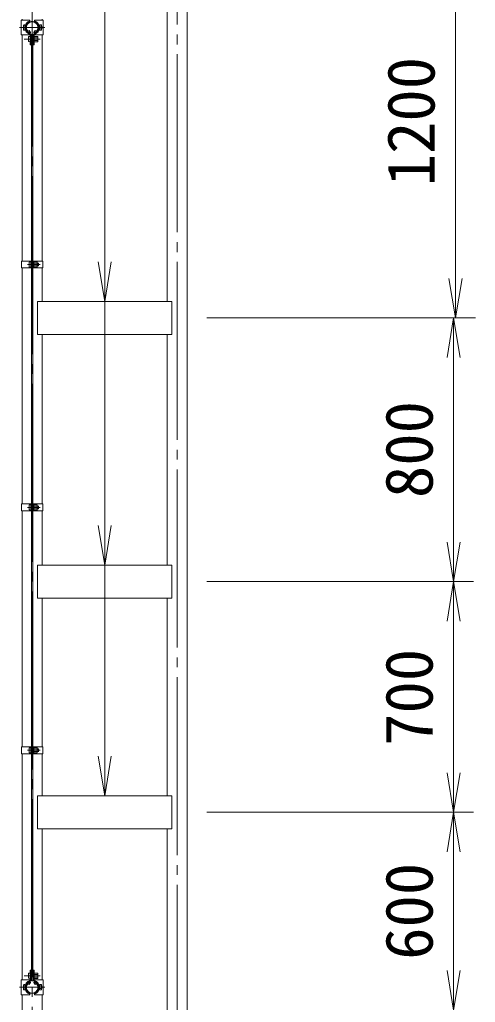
# Model space of a CAD drawing. Units: millimetres, scale not verified. Extents: x -12600 to 12600, y -8910 to 8910.
# Drawn here: x -4010 to -2627, y -3963 to -982 of the extents above; entities that cross this region are included whole.
import ezdxf
from ezdxf.enums import TextEntityAlignment as Align

# ---------------------------------------------------------------- set-up
doc = ezdxf.new("R2010")
doc.units = ezdxf.units.MM
doc.header["$LTSCALE"] = 30
doc.linetypes.add('LONG_CHAIN', pattern=[21, 18, -1, 1, -1])
for name, color, linetype, lineweight in [('0-3_D-STR1', 1, 'Continuous', 9), ('0-6_D-BMK', 2, 'LONG_CHAIN', 9), ('0-7_D-STR3', 3, 'Continuous', 9), ('0-9_D-STR-DIM', 7, 'Continuous', 9), ('0-A_0', 7, 'Continuous', 9), ('0-D_D-STR-TXT', 7, 'Continuous', 9)]:
    doc.layers.add(name, color=color, linetype=linetype, lineweight=lineweight)
doc.styles.add('ＭＳ ゴシック', font='')
doc.styles.get('ＭＳ ゴシック').set_extended_font_data('MS Gothic')

# ---------------------------------------------------------------- blocks, each defined once
blk = doc.blocks.new('_Open')
at = {"layer": '0-A_0'}
blk.add_line((-30, 5), (0, 0), dxfattribs=at)
blk.add_lwpolyline([(-30, -5), (0, 0), (-30, 0)], dxfattribs=at)

msp = doc.modelspace()

# ---------------------------------------------------------------- linework, layer by layer
at = {"layer": '0-3_D-STR1'}
for p, q in [((-3501.83, -4726.72), (-3501.83, 2492.28)), ((-3562.33, -736.72), (-3562.33, -1836.72)), ((-4002.33, -983.27), (-4002.33, -980.17)), ((-3941.83, -983.27), (-3941.83, -980.17)), ((-4002.33, -1714.22), (-4002.33, -1028.27)), ((-3982.26, -1015.03), (-3980.87, -1014.23)), ((-3978.75, -1021.11), (-3982.26, -1015.03)), ((-3977.36, -1020.3), (-3980.87, -1014.23)), ((-3966.79, -1020.3), (-3963.28, -1014.23)), ((-3965.4, -1021.11), (-3961.89, -1015.03)), ((-3961.89, -1015.03), (-3963.28, -1014.23)), ((-3941.83, -1714.22), (-3941.83, -1028.27)), ((-4002.33, -2451.22), (-4002.33, -1735.22)), ((-3941.83, -1836.72), (-3941.83, -1735.22)), ((-3548.08, -1836.72), (-3956.08, -1836.72)), ((-3956.08, -1836.72), (-3956.08, -1936.72)), ((-3548.08, -1836.72), (-3548.08, -1936.72)), ((-3548.08, -1936.72), (-3956.08, -1936.72)), ((-3941.83, -2451.22), (-3941.83, -1936.72)), ((-3562.33, -1936.72), (-3562.33, -2636.72)), ((-4002.33, -3188.22), (-4002.33, -2472.22)), ((-3941.83, -2636.72), (-3941.83, -2472.22)), ((-3548.08, -2636.72), (-3956.08, -2636.72)), ((-3956.08, -2636.72), (-3956.08, -2736.72)), ((-3548.08, -2636.72), (-3548.08, -2736.72)), ((-3548.08, -2736.72), (-3956.08, -2736.72)), ((-3941.83, -3188.22), (-3941.83, -2736.72)), ((-3562.33, -2736.72), (-3562.33, -3336.72)), ((-4002.33, -3895.17), (-4002.33, -3209.22)), ((-3941.83, -3336.72), (-3941.83, -3209.22)), ((-3548.08, -3336.72), (-3956.08, -3336.72)), ((-3956.08, -3336.72), (-3956.08, -3436.72)), ((-3548.08, -3336.72), (-3548.08, -3436.72)), ((-3548.08, -3436.72), (-3956.08, -3436.72)), ((-3941.83, -3895.17), (-3941.83, -3436.72)), ((-3562.33, -3436.72), (-3562.33, -4726.72)), ((-3978.75, -3902.34), (-3982.26, -3908.42)), ((-3977.36, -3903.15), (-3980.87, -3909.22)), ((-3966.79, -3903.15), (-3963.28, -3909.22)), ((-3965.4, -3902.34), (-3961.89, -3908.42)), ((-3982.26, -3908.42), (-3980.87, -3909.22)), ((-3961.89, -3908.42), (-3963.28, -3909.22)), ((-4002.33, -4726.72), (-4002.33, -3940.17)), ((-3941.83, -4726.72), (-3941.83, -3940.17))]:
    msp.add_line(p, q, dxfattribs=at)
for centre, radius, start, end in [((-3972.08, -1005.77), 19.05, 294.32478, 245.67522), ((-3972.08, -1005.77), 17.45, 294.32478, 245.67522), ((-3979.1, -1021.31), 2, 245.67522, 30), ((-3979.1, -1021.31), 0.401, 245.67522, 30), ((-3965.05, -1021.31), 2, 150, 294.32478), ((-3965.05, -1021.31), 0.401, 150, 294.32478), ((-3972.08, -3917.67), 19.05, 114.32478, 65.67522), ((-3972.08, -3917.67), 17.45, 114.32478, 65.67522), ((-3979.1, -3902.14), 2, 330, 114.32478), ((-3979.1, -3902.14), 0.401, 330, 114.32478), ((-3965.05, -3902.14), 2, 65.67522, 210), ((-3965.05, -3902.14), 0.401, 65.67522, 210)]:
    msp.add_arc(centre, radius, start, end, dxfattribs=at)
at = {"layer": '0-6_D-BMK'}
for p, q in [((-3972.08, 2953.28), (-3972.08, -4776.72)), ((-3532.08, -4776.72), (-3532.08, 2514.28)), ((-4010.04, -1005.77), (-3934.11, -1005.77)), ((-3996.51, -1040.77), (-3947.64, -1040.77)), ((-3986.63, -1724.72), (-3948.03, -1724.72)), ((-3986.63, -2461.72), (-3948.03, -2461.72)), ((-3986.63, -3198.72), (-3948.03, -3198.72)), ((-3996.51, -3882.67), (-3947.64, -3882.67)), ((-4010.04, -3917.67), (-3934.11, -3917.67))]:
    msp.add_line(p, q, dxfattribs=at)
at = {"layer": '0-7_D-STR3'}
for p, q in [((-4005.73, -983.27), (-3978.78, -983.27)), ((-4005.73, -1028.27), (-4005.73, -983.27)), ((-3978.78, -987.25), (-3978.78, -983.27)), ((-3965.38, -987.25), (-3965.38, -983.27)), ((-3965.38, -983.27), (-3938.43, -983.27)), ((-3938.43, -1028.27), (-3938.43, -983.27)), ((-3998.88, -1012.27), (-3998.88, -999.27)), ((-3994.08, -1013.77), (-3994.08, -997.77)), ((-3993.71, -1001.77), (-3994.08, -1001.77)), ((-3993.71, -1009.77), (-3994.08, -1009.77)), ((-3978.78, -987.25), (-3979.56, -985.09)), ((-3965.38, -987.25), (-3964.59, -985.09)), ((-3950.08, -1001.77), (-3950.44, -1001.77)), ((-3950.08, -1009.77), (-3950.44, -1009.77)), ((-3944.58, -997.67), (-3950.08, -997.67)), ((-3950.08, -1013.87), (-3950.08, -997.67)), ((-3944.58, -1001.72), (-3950.08, -1001.72)), ((-3944.58, -1009.82), (-3950.08, -1009.82)), ((-3943.58, -1012.01), (-3943.58, -999.66)), ((-3943.58, -1001.77), (-3943.08, -1001.77)), ((-3943.58, -1001.77), (-3943.08, -1001.77)), ((-3943.58, -1002.45), (-3942.75, -1002.45)), ((-3943.58, -1009.1), (-3942.75, -1009.1)), ((-3943.58, -1009.77), (-3943.08, -1009.77)), ((-3943.58, -1009.77), (-3943.08, -1009.77)), ((-3943.08, -1009.77), (-3943.08, -1001.77)), ((-4005.73, -1028.27), (-3978.58, -1028.27)), ((-3983.38, -1047.27), (-3983.38, -1034.27)), ((-3978.58, -1057.77), (-3978.58, -1028.2)), ((-3976.28, -1057.77), (-3976.28, -1028.2)), ((-3974.58, -1035.46), (-3976.28, -1035.46)), ((-3974.58, -1046.09), (-3974.58, -1035.46)), ((-3974.58, -1036.77), (-3974.33, -1036.77)), ((-3974.33, -1025.77), (-3974.33, -3897.67)), ((-3974.33, -1025.77), (-3969.83, -1025.77)), ((-3969.83, -1025.77), (-3969.83, -3897.67)), ((-3969.83, -1036.77), (-3967.88, -1036.77)), ((-3967.88, -1057.77), (-3967.88, -1028.2)), ((-3965.58, -1057.77), (-3965.58, -1028.2)), ((-3965.58, -1028.27), (-3938.43, -1028.27)), ((-3955.58, -1032.67), (-3965.58, -1032.67)), ((-3955.58, -1036.72), (-3965.58, -1036.72)), ((-3965.58, -1036.77), (-3965.38, -1036.77)), ((-3954.58, -1047.01), (-3954.58, -1034.66)), ((-3954.58, -1044.77), (-3954.58, -1036.77)), ((-3954.58, -1037.45), (-3954.25, -1037.45)), ((-3944.58, -1013.87), (-3950.08, -1013.87)), ((-3978.58, -1057.77), (-3976.28, -1057.77)), ((-3974.58, -1046.09), (-3976.28, -1046.09)), ((-3974.58, -1044.77), (-3974.33, -1044.77)), ((-3969.83, -1044.77), (-3967.88, -1044.77)), ((-3967.88, -1057.77), (-3965.58, -1057.77)), ((-3965.58, -1044.77), (-3965.38, -1044.77)), ((-3955.58, -1044.82), (-3965.58, -1044.82)), ((-3955.58, -1048.87), (-3965.58, -1048.87)), ((-3954.58, -1044.1), (-3954.25, -1044.1)), ((-4004.63, -1714.22), (-4004.63, -1735.22)), ((-3974.33, -1714.22), (-4004.63, -1714.22)), ((-3981.43, -1718.22), (-3981.43, -1731.22)), ((-3976.63, -1714.22), (-3976.63, -1735.22)), ((-3976.63, -1716.72), (-3976.63, -1732.72)), ((-3969.83, -1714.22), (-3939.53, -1714.22)), ((-3967.53, -1714.22), (-3967.53, -1735.22)), ((-3957.53, -1716.62), (-3967.53, -1716.62)), ((-3967.53, -1716.62), (-3967.53, -1732.82)), ((-3957.53, -1720.67), (-3967.53, -1720.67)), ((-3957.53, -1728.77), (-3967.53, -1728.77)), ((-3956.53, -1718.49), (-3956.53, -1730.84)), ((-3956.53, -1720.72), (-3952.63, -1720.72)), ((-3956.53, -1721.4), (-3952.3, -1721.4)), ((-3956.53, -1728.05), (-3952.3, -1728.05)), ((-3956.53, -1728.72), (-3952.63, -1728.72)), ((-3952.63, -1720.72), (-3952.63, -1728.72)), ((-3939.53, -1714.22), (-3939.53, -1735.22)), ((-3974.33, -1735.22), (-4004.63, -1735.22)), ((-3969.83, -1735.22), (-3939.53, -1735.22)), ((-3957.53, -1732.82), (-3967.53, -1732.82)), ((-4004.63, -2451.22), (-4004.63, -2472.22)), ((-3974.33, -2451.22), (-4004.63, -2451.22)), ((-3974.33, -2472.22), (-4004.63, -2472.22)), ((-3981.43, -2455.22), (-3981.43, -2468.22)), ((-3976.63, -2451.22), (-3976.63, -2472.22)), ((-3976.63, -2453.72), (-3976.63, -2469.72)), ((-3969.83, -2451.22), (-3939.53, -2451.22)), ((-3969.83, -2472.22), (-3939.53, -2472.22)), ((-3967.53, -2451.22), (-3967.53, -2472.22)), ((-3957.53, -2453.62), (-3967.53, -2453.62)), ((-3967.53, -2453.62), (-3967.53, -2469.82)), ((-3957.53, -2457.67), (-3967.53, -2457.67)), ((-3957.53, -2465.77), (-3967.53, -2465.77)), ((-3957.53, -2469.82), (-3967.53, -2469.82)), ((-3956.53, -2455.49), (-3956.53, -2467.84)), ((-3956.53, -2457.72), (-3952.63, -2457.72)), ((-3956.53, -2458.4), (-3952.3, -2458.4)), ((-3956.53, -2465.05), (-3952.3, -2465.05)), ((-3956.53, -2465.72), (-3952.63, -2465.72)), ((-3952.63, -2457.72), (-3952.63, -2465.72)), ((-3939.53, -2451.22), (-3939.53, -2472.22)), ((-4004.63, -3188.22), (-4004.63, -3209.22)), ((-3974.33, -3188.22), (-4004.63, -3188.22)), ((-3976.63, -3188.22), (-3976.63, -3209.22)), ((-3969.83, -3188.22), (-3939.53, -3188.22)), ((-3967.53, -3188.22), (-3967.53, -3209.22)), ((-3939.53, -3188.22), (-3939.53, -3209.22)), ((-3974.33, -3209.22), (-4004.63, -3209.22)), ((-3981.43, -3192.22), (-3981.43, -3205.22)), ((-3976.63, -3190.72), (-3976.63, -3206.72)), ((-3969.83, -3209.22), (-3939.53, -3209.22)), ((-3957.53, -3190.62), (-3967.53, -3190.62)), ((-3967.53, -3190.62), (-3967.53, -3206.82)), ((-3957.53, -3194.67), (-3967.53, -3194.67)), ((-3957.53, -3202.77), (-3967.53, -3202.77)), ((-3957.53, -3206.82), (-3967.53, -3206.82)), ((-3956.53, -3192.49), (-3956.53, -3204.84)), ((-3956.53, -3194.72), (-3952.63, -3194.72)), ((-3956.53, -3195.4), (-3952.3, -3195.4)), ((-3956.53, -3202.05), (-3952.3, -3202.05)), ((-3956.53, -3202.72), (-3952.63, -3202.72)), ((-3952.63, -3194.72), (-3952.63, -3202.72)), ((-3983.38, -3876.17), (-3983.38, -3889.17)), ((-3978.58, -3865.67), (-3978.58, -3895.25)), ((-3978.58, -3865.67), (-3976.28, -3865.67)), ((-3976.28, -3865.67), (-3976.28, -3895.25)), ((-3967.88, -3865.67), (-3967.88, -3895.25)), ((-3967.88, -3865.67), (-3965.58, -3865.67)), ((-3965.58, -3865.67), (-3965.58, -3895.25)), ((-3955.58, -3874.58), (-3965.58, -3874.58)), ((-4005.73, -3895.17), (-3978.58, -3895.17)), ((-4005.73, -3895.17), (-4005.73, -3940.17)), ((-3974.58, -3877.36), (-3976.28, -3877.36)), ((-3974.58, -3887.99), (-3976.28, -3887.99)), ((-3974.58, -3877.36), (-3974.58, -3887.99)), ((-3974.58, -3878.67), (-3974.33, -3878.67)), ((-3974.58, -3886.67), (-3974.33, -3886.67)), ((-3974.33, -3897.67), (-3969.83, -3897.67)), ((-3969.83, -3878.67), (-3967.88, -3878.67)), ((-3969.83, -3886.67), (-3967.88, -3886.67)), ((-3955.58, -3878.63), (-3965.58, -3878.63)), ((-3965.58, -3878.67), (-3965.38, -3878.67)), ((-3965.58, -3886.67), (-3965.38, -3886.67)), ((-3955.58, -3886.73), (-3965.58, -3886.73)), ((-3955.58, -3890.78), (-3965.58, -3890.78)), ((-3965.58, -3895.17), (-3938.43, -3895.17)), ((-3954.58, -3876.44), (-3954.58, -3888.79)), ((-3954.58, -3878.68), (-3954.58, -3886.68)), ((-3954.58, -3879.35), (-3954.25, -3879.35)), ((-3954.58, -3886), (-3954.25, -3886)), ((-3938.43, -3895.17), (-3938.43, -3940.17)), ((-3998.88, -3911.17), (-3998.88, -3924.17)), ((-3994.08, -3909.67), (-3994.08, -3925.67)), ((-3993.71, -3913.67), (-3994.08, -3913.67)), ((-3993.71, -3921.67), (-3994.08, -3921.67)), ((-3950.08, -3913.67), (-3950.44, -3913.67)), ((-3950.08, -3921.67), (-3950.44, -3921.67)), ((-3944.58, -3909.57), (-3950.08, -3909.57)), ((-3950.08, -3909.57), (-3950.08, -3925.77)), ((-3944.58, -3913.62), (-3950.08, -3913.62)), ((-3944.58, -3921.72), (-3950.08, -3921.72)), ((-3944.58, -3925.77), (-3950.08, -3925.77)), ((-3943.58, -3911.44), (-3943.58, -3923.79)), ((-3943.58, -3913.67), (-3943.08, -3913.67)), ((-3943.58, -3913.68), (-3943.08, -3913.68)), ((-3943.58, -3914.35), (-3942.75, -3914.35)), ((-3943.58, -3921), (-3942.75, -3921)), ((-3943.58, -3921.67), (-3943.08, -3921.67)), ((-3943.58, -3921.68), (-3943.08, -3921.68)), ((-3943.08, -3913.68), (-3943.08, -3921.68)), ((-4005.73, -3940.17), (-3978.78, -3940.17)), ((-3978.78, -3936.2), (-3979.56, -3938.36)), ((-3978.78, -3936.2), (-3978.78, -3940.17)), ((-3965.38, -3936.2), (-3965.38, -3940.17)), ((-3965.38, -3936.2), (-3964.59, -3938.36)), ((-3965.38, -3940.17), (-3938.43, -3940.17))]:
    msp.add_line(p, q, dxfattribs=at)
for centre, radius, start, end in [((-3972.08, -1005.77), 22, 109.88306, 249.8367), ((-3972.08, -1005.77), 19.7, 109.88306, 250.16282), ((-3972.08, -1005.77), 19.7, 289.83718, 70.11694), ((-3972.08, -1005.77), 22, 290.1633, 70.11694), ((-3952.28, -1005.77), 8.7, 332.26063, 27.73937), ((-3946.12, -999.7), 2.55, 307.42505, 52.57495), ((-3946.11, -1011.85), 2.54, 307.21089, 52.78911), ((-3950.58, -1005.77), 8.5, 331.92751, 28.07249), ((-3980.58, -1028.2), 2, 0, 62.72039), ((-3980.58, -1028.2), 4.3, 0, 65.03562), ((-3963.58, -1028.2), 4.3, 114.96438, 180), ((-3963.58, -1028.2), 2, 117.27961, 180), ((-3963.28, -1040.77), 8.7, 332.26063, 27.73937), ((-3957.12, -1034.7), 2.55, 307.42505, 52.57495), ((-3962.08, -1040.77), 8.5, 331.92751, 28.07249), ((-3957.11, -1046.85), 2.54, 307.21089, 52.78911), ((-3965.23, -1724.72), 8.7, 332.26063, 27.73937), ((-3959.06, -1718.65), 2.54, 307.21089, 52.78911), ((-3959.07, -1730.8), 2.55, 307.42505, 52.57495), ((-3960.13, -1724.72), 8.5, 331.92751, 28.07249), ((-3965.23, -2461.72), 8.7, 332.26063, 27.73937), ((-3959.06, -2455.65), 2.54, 307.21089, 52.78911), ((-3959.07, -2467.8), 2.55, 307.42505, 52.57495), ((-3960.13, -2461.72), 8.5, 331.92751, 28.07249), ((-3965.23, -3198.72), 8.7, 332.26063, 27.73937), ((-3959.06, -3192.65), 2.54, 307.21089, 52.78911), ((-3959.07, -3204.8), 2.55, 307.42505, 52.57495), ((-3960.13, -3198.72), 8.5, 331.92751, 28.07249), ((-3957.11, -3876.6), 2.54, 307.21089, 52.78911), ((-3972.08, -3917.67), 22, 110.1633, 250.11694), ((-3972.08, -3917.67), 19.7, 109.83718, 250.11694), ((-3980.58, -3895.25), 2, 297.27961, 0), ((-3980.58, -3895.25), 4.3, 294.96438, 0), ((-3963.58, -3895.25), 4.3, 180, 245.03562), ((-3963.58, -3895.25), 2, 180, 242.72039), ((-3972.08, -3917.67), 19.7, 289.88306, 70.16282), ((-3972.08, -3917.67), 22, 289.88306, 69.8367), ((-3963.28, -3882.68), 8.7, 332.26063, 27.73937), ((-3957.12, -3888.75), 2.55, 307.42505, 52.57495), ((-3962.08, -3882.68), 8.5, 331.92751, 28.07249), ((-3952.28, -3917.67), 8.7, 332.26063, 27.73937), ((-3946.11, -3911.6), 2.54, 307.21089, 52.78911), ((-3946.12, -3923.75), 2.55, 307.42505, 52.57495), ((-3950.58, -3917.68), 8.5, 331.92751, 28.07249)]:
    msp.add_arc(centre, radius, start, end, dxfattribs=at)
for centre, start_param, end_param in [((-3994.08, -999.27), 1.5707963, 3.1415927), ((-3994.08, -1012.27), 3.1415927, 4.712389), ((-3978.58, -1034.27), 1.5707963, 3.1415927), ((-3978.58, -1047.27), 3.1415927, 4.712389), ((-3976.63, -1718.22), 1.5707963, 3.1415927), ((-3976.63, -1731.22), 3.1415927, 4.712389), ((-3976.63, -2455.22), 1.5707963, 3.1415927), ((-3976.63, -2468.22), 3.1415927, 4.712389), ((-3976.63, -3192.22), 1.5707963, 3.1415927), ((-3976.63, -3205.22), 3.1415927, 4.712389), ((-3978.58, -3876.17), 1.5707963, 3.1415927), ((-3978.58, -3889.17), 3.1415927, 4.712389), ((-3994.08, -3911.17), 1.5707963, 3.1415927), ((-3994.08, -3924.17), 3.1415927, 4.712389)]:
    msp.add_ellipse(centre, major_axis=(4.8, 0), ratio=0.3125, start_param=start_param, end_param=end_param, dxfattribs=at)
at = {"layer": '0-9_D-STR-DIM'}
for p, q in [((-2687.49, -806.72), (-2687.49, -1766.72)), ((-3441.83, -1886.72), (-2633.4, -1886.72)), ((-3441.83, -1886.72), (-2627.49, -1886.72)), ((-2693.4, -2006.72), (-2693.4, -2566.72)), ((-3441.83, -2686.72), (-2633.4, -2686.72)), ((-3441.83, -2686.72), (-2633.4, -2686.72)), ((-2693.4, -3266.72), (-2693.4, -2806.72)), ((-3441.83, -3386.72), (-2633.4, -3386.72)), ((-3441.83, -3386.72), (-2633.4, -3386.72)), ((-2693.4, -3866.72), (-2693.4, -3506.72))]:
    msp.add_line(p, q, dxfattribs=at)
at = {"layer": '0-D_D-STR-TXT'}
for q in [(-3752.08, -3334.72), (-3752.08, -2634.72), (-3752.08, -1834.72)]:
    msp.add_line((-3752.08, 1156.83), q, dxfattribs=at)

# ---------------------------------------------------------------- block references
at = {"layer": '0-9_D-STR-DIM', "xscale": 4, "yscale": 4}
for p, rotation in [((-2687.49, -1886.72), 270), ((-2693.4, -1886.72), 90), ((-2693.4, -2686.72), 270), ((-2693.4, -2686.72), 90), ((-2693.4, -3386.72), 270), ((-2693.4, -3386.72), 90), ((-2693.4, -3986.72), 270)]:
    msp.add_blockref('_Open', p, dxfattribs=dict(at, rotation=rotation))
at = {"layer": '0-D_D-STR-TXT', "xscale": 4, "yscale": 4, "rotation": 270}
for p in [(-3752.08, -1836.72), (-3752.08, -2636.72), (-3752.08, -3336.72)]:
    msp.add_blockref('_Open', p, dxfattribs=at)

# ---------------------------------------------------------------- texts
at = {"layer": '0-9_D-STR-DIM', "style": 'ＭＳ ゴシック'}
for s, p in [('1200', (-2707.73, -1487.42)), ('800', (-2713.65, -2433.35)), ('700', (-2713.65, -3185.22)), ('600', (-2713.65, -3834.47))]:
    msp.add_text(s, height=144.3, rotation=90, dxfattribs=at).set_placement(p, align=Align.BOTTOM_LEFT)

doc.saveas('drawing.dxf')
